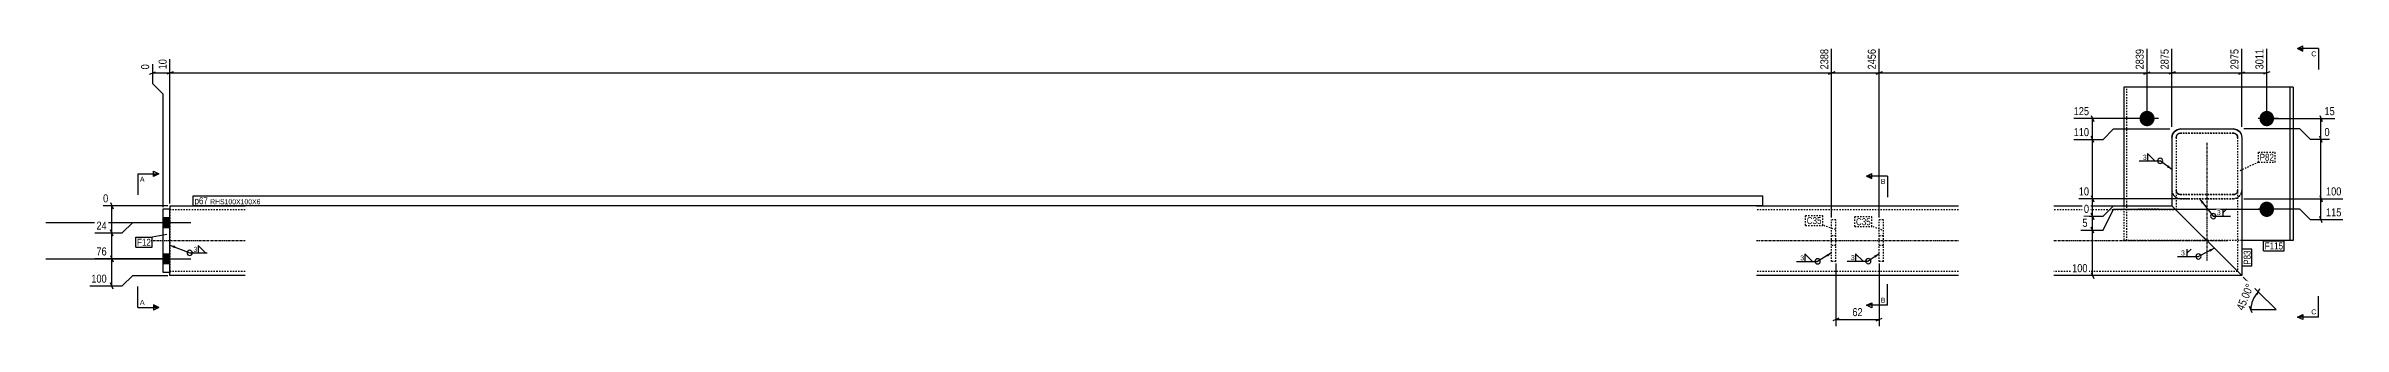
# Model space of a CAD drawing. Header units: millimetres. Extents: x 23 to 43451, y 3 to 765.
# Drawn here: x 34473 to 37760, y 7 to 409 of the extents above; entities that cross this region are included whole.
import ezdxf

# ---------------------------------------------------------------- set-up
doc = ezdxf.new("R2010")
doc.units = ezdxf.units.MM
doc.linetypes.add('DXK_LINE_DOT2', pattern=[3.9198, 1.9599, -1.9599])
doc.linetypes.add('DXK_LINE_DOT3', pattern=[5.9187, 2.979, -0.9799, 0.9799, -0.9799])
for name, color, linetype in [('MÅLSÆTNING', 7, 'Continuous'), ('STÅL', 7, 'Continuous'), ('TEKST', 7, 'Continuous')]:
    doc.layers.add(name, color=color, linetype=linetype)
doc.styles.add('Arial', font='ARIAL.TTF', dxfattribs={"height": 0.2})
doc.styles.add('Arial Narrow', font='ARIALN.TTF', dxfattribs={"height": 0.2})

msp = doc.modelspace()

# ---------------------------------------------------------------- hatches: boundary and pattern name
at = {"layer": 'STÅL', "linetype": 'Continuous'}
for color, points in [(4, [(37490.4, 304.7), (37490.1, 302.4), (37489.4, 300.2), (37488.3, 298.2), (37486.8, 296.5), (37485, 295.1), (37482.9, 294.2), (37480.7, 293.7), (37478.4, 293.7), (37476.2, 294.2), (37474.1, 295.1), (37472.3, 296.5), (37470.8, 298.2), (37469.7, 300.2), (37469, 302.4), (37468.7, 304.7), (37469, 306.9), (37469.7, 309.1), (37470.8, 311.1), (37472.3, 312.8), (37474.1, 314.2), (37476.2, 315.1), (37478.4, 315.6), (37480.7, 315.6), (37482.9, 315.1), (37485, 314.2), (37486.8, 312.8), (37488.3, 311.1), (37489.4, 309.1), (37490.1, 306.9)]), (4, [(37661.4, 304.7), (37661.1, 302.4), (37660.4, 300.2), (37659.4, 298.2), (37657.9, 296.5), (37656.1, 295.1), (37654.1, 294.2), (37652, 293.7), (37649.8, 293.7), (37647.6, 294.2), (37645.6, 295.1), (37643.9, 296.5), (37642.4, 298.2), (37641.3, 300.2), (37640.6, 302.4), (37640.4, 304.7), (37640.6, 306.9), (37641.3, 309.1), (37642.4, 311.1), (37643.9, 312.8), (37645.6, 314.2), (37647.6, 315.1), (37649.8, 315.6), (37652, 315.6), (37654.1, 315.1), (37656.1, 314.2), (37657.9, 312.8), (37659.4, 311.1), (37660.4, 309.1), (37661.1, 306.9)]), (4, [(37661.4, 174.7), (37661.1, 172.4), (37660.4, 170.2), (37659.4, 168.2), (37657.9, 166.5), (37656.1, 165.1), (37654.1, 164.2), (37652, 163.7), (37649.8, 163.7), (37647.6, 164.2), (37645.6, 165.1), (37643.9, 166.5), (37642.4, 168.2), (37641.3, 170.2), (37640.6, 172.4), (37640.4, 174.7), (37640.6, 176.9), (37641.3, 179.1), (37642.4, 181.1), (37643.9, 182.8), (37645.6, 184.2), (37647.6, 185.1), (37649.8, 185.6), (37652, 185.6), (37654.1, 185.1), (37656.1, 184.2), (37657.9, 182.8), (37659.4, 181.1), (37660.4, 179.1), (37661.1, 176.9)]), (96, [(34640.2, 162.7), (34640.2, 148.7), (34650.2, 148.7), (34650.2, 162.7)]), (96, [(34640.2, 162.7), (34640.2, 148.7), (34650.2, 148.7), (34650.2, 162.7)]), (96, [(34640.2, 110.7), (34640.2, 96.7), (34650.2, 96.7), (34650.2, 110.7)]), (96, [(34640.2, 110.7), (34640.2, 96.7), (34650.2, 96.7), (34650.2, 110.7)])]:
    msp.add_hatch(color=color, dxfattribs=at).paths.add_polyline_path(points)
at = {"layer": 'TEKST', "linetype": 'Continuous'}
for points in [[(37510.2, 237.7), (37515.2, 231.8), (37508, 234.7)], [(37557.9, 182.6), (37554.7, 189.7), (37560.8, 184.9)], [(34656.5, 118.7), (34650.2, 123.1), (34657.9, 122.2)], [(37020.8, 109.8), (37028.2, 112), (37022.7, 106.5)], [(37089, 108.3), (37096.2, 111), (37091.1, 105.2)], [(37568.5, 117.1), (37576, 118.8), (37570.2, 113.7)]]:
    msp.add_hatch(color=3, dxfattribs=at).paths.add_polyline_path(points)

# ---------------------------------------------------------------- linework, layer by layer
at = {"layer": 'MÅLSÆTNING', "color": 7, "linetype": 'Continuous'}
for p, q in [((37028.2, 162.7), (37028.2, 404.3)), ((37028.2, 162.7), (37028.2, 404.3)), ((37096.2, 162.7), (37096.2, 404.3)), ((37096.2, 162.7), (37096.2, 404.3)), ((37479.5, 307.7), (37479.5, 404.3)), ((37479.5, 307.7), (37479.5, 404.3)), ((37515.2, 292.7), (37515.2, 404.3)), ((37515.2, 292.7), (37515.2, 404.3)), ((37615.2, 292.7), (37615.2, 404.3)), ((37615.2, 292.7), (37615.2, 404.3)), ((37650.9, 307.7), (37650.9, 404.3)), ((34620.7, 368.2), (34629.7, 371.8)), ((34625.2, 382.4), (34625.2, 355)), ((34625.2, 370), (34650.2, 370)), ((34654.7, 371.8), (34645.7, 368.2)), ((34650.2, 182.7), (34650.2, 389.7)), ((37032.7, 371.8), (37023.7, 368.2)), ((37023.7, 368.2), (37032.7, 371.8)), ((37028.2, 370), (37096.2, 370)), ((37100.7, 371.8), (37091.7, 368.2)), ((37091.7, 368.2), (37100.7, 371.8)), ((37096.2, 370), (37479.5, 370)), ((37475, 368.2), (37484, 371.8)), ((37479.5, 370), (37515.2, 370)), ((37519.7, 371.8), (37510.7, 368.2)), ((37519.7, 371.8), (37510.7, 368.2)), ((37515.2, 370), (37615.2, 370)), ((37610.7, 368.2), (37619.7, 371.8)), ((37615.2, 370), (37650.9, 370)), ((37655.4, 371.8), (37646.4, 368.2)), ((34625.2, 355), (34640.2, 340)), ((34640.2, 340), (34640.2, 177.7)), ((37478.5, 304.7), (37374.6, 304.7)), ((37399.8, 309.2), (37403.4, 300.2)), ((37401.6, 274.7), (37401.6, 304.7)), ((37374.6, 274.7), (37416.6, 274.7)), ((37374.6, 274.7), (37416.6, 274.7)), ((37403.4, 270.2), (37399.8, 279.2)), ((37403.4, 270.2), (37399.8, 279.2)), ((37416.6, 274.7), (37431.6, 289.7)), ((37416.6, 274.7), (37431.6, 289.7)), ((37431.6, 289.7), (37512.2, 289.7)), ((37431.6, 289.7), (37512.2, 289.7)), ((37698.4, 289.7), (37618.2, 289.7)), ((37698.4, 289.7), (37618.2, 289.7)), ((37713.4, 274.7), (37698.4, 289.7)), ((37713.4, 274.7), (37698.4, 289.7)), ((37740.8, 274.7), (37713.4, 274.7)), ((37730.2, 270.2), (37726.6, 279.2)), ((37728.4, 189.7), (37728.4, 274.7)), ((34647.2, 179.7), (34554.5, 179.7)), ((34565.1, 184.2), (34568.7, 175.2)), ((34566.9, 140.7), (34566.9, 179.7)), ((37541, 189.7), (37381.9, 189.7)), ((37389.2, 164.7), (37416.6, 164.7)), ((37389.2, 164.7), (37416.6, 164.7)), ((37399.8, 194.2), (37403.4, 185.2)), ((37403.4, 160.2), (37399.8, 169.2)), ((37399.8, 169.2), (37403.4, 160.2)), ((37401.6, 164.7), (37401.6, 189.7)), ((37401.6, 144.7), (37401.6, 164.7)), ((37416.6, 164.7), (37431.6, 179.7)), ((37416.6, 164.7), (37431.6, 179.7)), ((37416.6, 144.7), (37431.6, 174.7)), ((37416.6, 144.7), (37431.6, 174.7)), ((37431.6, 179.7), (37437.8, 179.7)), ((37431.6, 179.7), (37437.8, 179.7)), ((37431.6, 174.7), (37649.9, 174.7)), ((37431.6, 174.7), (37649.9, 174.7)), ((37618.2, 189.7), (37759.8, 189.7)), ((37618.2, 189.7), (37759.8, 189.7)), ((37698.4, 174.7), (37653.9, 174.7)), ((37713.4, 159.7), (37698.4, 174.7)), ((37726.6, 194.2), (37730.2, 185.2)), ((37726.6, 194.2), (37730.2, 185.2)), ((37728.4, 159.7), (37728.4, 189.7)), ((34542.9, 140.7), (34581.9, 140.7)), ((34542.9, 140.7), (34581.9, 140.7)), ((34581.9, 140.7), (34596.9, 155.7)), ((34581.9, 140.7), (34596.9, 155.7)), ((34596.9, 155.7), (34647.2, 155.7)), ((34596.9, 155.7), (34647.2, 155.7)), ((37384.8, 144.7), (37416.6, 144.7)), ((37384.8, 144.7), (37416.6, 144.7)), ((37403.4, 140.2), (37399.8, 149.2)), ((37403.4, 140.2), (37399.8, 149.2)), ((37401.6, 79.7), (37401.6, 144.7)), ((37759.8, 159.7), (37713.4, 159.7)), ((37730.2, 155.2), (37726.6, 164.2)), ((34647.2, 103.7), (34542.9, 103.7)), ((34565.1, 108.2), (34568.7, 99.2)), ((34566.9, 64.7), (34566.9, 103.7)), ((34568.7, 60.2), (34565.1, 69.2)), ((34581.9, 64.7), (34596.9, 79.7)), ((34596.9, 79.7), (34647.2, 79.7)), ((37034.2, 96.7), (37034.2, 7.2)), ((37096.2, 96.7), (37096.2, 7.2)), ((37437.8, 79.7), (37370.2, 79.7)), ((37399.8, 84.2), (37403.4, 75.2)), ((37617.3, 77.5), (37638.6, 56.2)), ((34535.5, 64.7), (34581.9, 64.7)), ((37629.9, 26.3), (37626.3, 35.3)), ((37640.5, 60.7), (37636.7, 51.8)), ((37638.6, 56.2), (37664.1, 30.8)), ((37038.7, 18.6), (37029.7, 15)), ((37034.2, 16.8), (37096.2, 16.8)), ((37091.7, 15), (37100.7, 18.6)), ((37628.1, 30.8), (37664.1, 30.8))]:
    msp.add_line(p, q, dxfattribs=at)
msp.add_arc((37664.1, 30.8), 36, 134.9985, 179.9969, dxfattribs=at)
at = {"layer": 'STÅL', "color": 2, "linetype": 'Continuous'}
for p, q in [((37688.8, 349.7), (37446.2, 349.7)), ((37446.2, 349.7), (37446.2, 179.7)), ((37684.2, 129.7), (37684.2, 349.7)), ((37688.8, 349.7), (37688.8, 129.7)), ((37515.2, 277.7), (37516.1, 282.3)), ((37516.1, 282.2), (37515.2, 277.7)), ((37515.2, 277.7), (37515.2, 179.7)), ((37516.1, 282.3), (37518.7, 286.1)), ((37518.7, 286.1), (37516.1, 282.2)), ((37518.7, 286.1), (37522.6, 288.7)), ((37522.6, 288.7), (37518.7, 286.1)), ((37522.6, 288.7), (37527.2, 289.7)), ((37527.2, 289.7), (37522.6, 288.7)), ((37527.2, 289.7), (37603.2, 289.7)), ((37527.2, 289.7), (37603.2, 289.7)), ((37603.2, 289.7), (37607.8, 288.7)), ((37607.8, 288.7), (37603.2, 289.7)), ((37607.8, 288.7), (37611.7, 286.1)), ((37611.7, 286.1), (37607.8, 288.7)), ((37611.7, 286.1), (37614.3, 282.2)), ((37611.7, 286.1), (37614.3, 282.2)), ((37614.3, 282.2), (37615.2, 277.7)), ((37614.3, 282.2), (37615.2, 277.7)), ((37615.2, 277.7), (37615.2, 79.7)), ((34650.2, 174.7), (34640.2, 174.7)), ((34640.2, 174.7), (34640.2, 84.7)), ((34650.2, 179.7), (34757.7, 179.7)), ((34650.2, 179.7), (34650.2, 174.7)), ((34650.2, 84.7), (34650.2, 174.7)), ((36920.7, 179.7), (37209.7, 179.7)), ((37346.2, 179.7), (37515.2, 179.7)), ((37603.2, 91.7), (37515.2, 179.7)), ((37515.2, 179.7), (37615.2, 79.7)), ((37688.8, 129.7), (37615.2, 129.7)), ((34640.2, 84.7), (34650.2, 84.7)), ((34650.2, 80.6), (34650.2, 84.7)), ((34650.2, 79.7), (34650.2, 80.6)), ((34757.7, 79.7), (34650.2, 79.7)), ((37209.7, 79.7), (36920.7, 79.7)), ((37615.2, 79.7), (37346.2, 79.7)), ((37615.2, 79.7), (37603.2, 91.7))]:
    msp.add_line(p, q, dxfattribs=at)
at = {"layer": 'STÅL', "color": 7, "linetype": 'DXK_LINE_DOT2'}
for p, q in [((37450.8, 129.7), (37450.8, 349.7)), ((37515.2, 277.7), (37515.2, 201.7)), ((37521.7, 280), (37521.2, 277.7)), ((37521.2, 277.7), (37521.7, 280)), ((37521.2, 277.7), (37521.2, 173.7)), ((37521.2, 277.7), (37521.2, 201.7)), ((37523, 281.9), (37521.7, 280)), ((37521.7, 280), (37523, 281.9)), ((37524.9, 283.2), (37523, 281.9)), ((37523, 281.9), (37524.9, 283.2)), ((37527.2, 283.7), (37524.9, 283.2)), ((37524.9, 283.2), (37527.2, 283.7)), ((37527.2, 289.7), (37527.2, 289.7)), ((37527.2, 289.7), (37527.2, 289.7)), ((37527.2, 283.7), (37603.2, 283.7)), ((37603.2, 283.7), (37527.2, 283.7)), ((37605.5, 283.2), (37603.2, 283.7)), ((37603.2, 283.7), (37605.5, 283.2)), ((37607.5, 281.9), (37605.5, 283.2)), ((37605.5, 283.2), (37607.5, 281.9)), ((37608.8, 280), (37607.5, 281.9)), ((37607.5, 281.9), (37608.8, 280)), ((37609.2, 277.7), (37608.8, 280)), ((37608.8, 280), (37609.2, 277.7)), ((37609.2, 277.7), (37609.2, 85.7)), ((37609.2, 277.7), (37609.2, 201.7)), ((37614.3, 282.2), (37614.3, 282.2)), ((37615.2, 277.7), (37615.2, 201.7)), ((37516.1, 197.1), (37515.2, 201.7)), ((37515.2, 201.7), (37516.1, 197.1)), ((37521.2, 201.7), (37521.7, 199.4)), ((37521.7, 199.4), (37521.2, 201.7)), ((37521.7, 199.4), (37523, 197.4)), ((37523, 197.4), (37521.7, 199.4)), ((37523, 197.4), (37524.9, 196.1)), ((37524.9, 196.1), (37523, 197.4)), ((37605.5, 196.1), (37607.5, 197.4)), ((37607.5, 197.4), (37605.5, 196.1)), ((37607.5, 197.4), (37607.8, 197.9)), ((37607.8, 197.9), (37607.5, 197.4)), ((37607.8, 197.9), (37608.8, 199.4)), ((37607.8, 197.9), (37608.8, 199.4)), ((37608.8, 199.4), (37609.2, 201.7)), ((37609.2, 201.7), (37608.8, 199.4)), ((37615.2, 201.7), (37614.3, 197.1)), ((37614.3, 197.1), (37615.2, 201.7)), ((34650.2, 174.7), (34650.2, 86.1)), ((34757.7, 173.7), (34650.2, 173.7)), ((37209.7, 173.7), (36920.7, 173.7)), ((37521.2, 173.7), (37346.2, 173.7)), ((37446.2, 179.7), (37446.2, 129.7)), ((37518.7, 193.2), (37516.1, 197.1)), ((37516.1, 197.1), (37518.7, 193.2)), ((37522.6, 190.6), (37518.7, 193.2)), ((37518.7, 193.2), (37522.6, 190.6)), ((37521.7, 173.2), (37521.2, 173.7)), ((37527.2, 189.7), (37522.6, 190.6)), ((37522.6, 190.6), (37527.2, 189.7)), ((37524.9, 196.1), (37527.2, 195.7)), ((37527.2, 195.7), (37524.9, 196.1)), ((37527.2, 195.7), (37603.2, 195.7)), ((37603.2, 195.7), (37527.2, 195.7)), ((37527.2, 189.7), (37603.2, 189.7)), ((37603.2, 189.7), (37527.2, 189.7)), ((37603.2, 195.7), (37605.5, 196.1)), ((37605.5, 196.1), (37603.2, 195.7)), ((37607.8, 190.6), (37603.2, 189.7)), ((37603.2, 189.7), (37607.8, 190.6)), ((37611.7, 193.2), (37607.8, 190.6)), ((37607.8, 190.6), (37611.7, 193.2)), ((37614.3, 197.1), (37611.7, 193.2)), ((37611.7, 193.2), (37614.3, 197.1)), ((37034.2, 159.7), (37028.2, 159.7)), ((37028.2, 99.7), (37028.2, 159.7)), ((37034.2, 99.7), (37034.2, 159.7)), ((37102.2, 159.7), (37096.2, 159.7)), ((37096.2, 99.7), (37096.2, 159.7)), ((37102.2, 99.7), (37102.2, 159.7)), ((37034.2, 99.7), (37028.2, 99.7)), ((37102.2, 99.7), (37096.2, 99.7)), ((37615.2, 129.7), (37446.2, 129.7)), ((34650.2, 85.7), (34650.2, 86.1)), ((34757.7, 85.7), (34650.2, 85.7)), ((34650.2, 85.7), (34650.2, 83.2)), ((37209.7, 85.7), (36920.7, 85.7)), ((37609.2, 85.7), (37346.2, 85.7)), ((37614.3, 80.6), (37603.2, 91.7))]:
    msp.add_line(p, q, dxfattribs=at)
at = {"layer": 'STÅL', "color": 4, "linetype": 'Continuous'}
for p, q in [((37495.8, 304.7), (37467.3, 304.7)), ((37667.1, 304.7), (37638.6, 304.7)), ((37667.1, 174.7), (37638.6, 174.7))]:
    msp.add_line(p, q, dxfattribs=at)
at = {"layer": 'STÅL', "color": 7, "linetype": 'DXK_LINE_DOT3'}
for p, q in [((37565.2, 269.7), (37565.2, 99.7)), ((37565.2, 239.7), (37565.2, 239.7)), ((34620.2, 129.7), (34757.7, 129.7)), ((36920.7, 129.7), (37209.7, 129.7)), ((37346.2, 129.7), (37595.2, 129.7))]:
    msp.add_line(p, q, dxfattribs=at)
at = {"layer": 'STÅL', "color": 4, "linetype": 'DXK_LINE_DOT2'}
msp.add_line((37495.8, 174.7), (37467.3, 174.7), dxfattribs=at)
at = {"layer": 'STÅL', "color": 96, "linetype": 'Continuous'}
for p, q in [((34472.7, 155.7), (34680.2, 155.7)), ((34472.7, 155.7), (34680.2, 155.7)), ((34640.2, 162.7), (34650.2, 162.7)), ((34640.2, 162.7), (34650.2, 162.7)), ((34640.2, 148.7), (34650.2, 148.7)), ((34640.2, 148.7), (34650.2, 148.7)), ((34472.7, 103.7), (34680.2, 103.7)), ((34472.7, 103.7), (34680.2, 103.7)), ((34640.2, 110.7), (34650.2, 110.7)), ((34640.2, 110.7), (34650.2, 110.7)), ((34640.2, 96.7), (34650.2, 96.7)), ((34640.2, 96.7), (34650.2, 96.7))]:
    msp.add_line(p, q, dxfattribs=at)
at = {"layer": 'STÅL', "color": 96, "linetype": 'DXK_LINE_DOT2'}
for p, q in [((37034.2, 136.7), (37028.2, 136.7)), ((37102.2, 136.7), (37096.2, 136.7)), ((37034.2, 122.7), (37028.2, 122.7)), ((37102.2, 122.7), (37096.2, 122.7))]:
    msp.add_line(p, q, dxfattribs=at)
at = {"layer": 'TEKST', "color": 3, "linetype": 'Continuous'}
for p, q in [((37515.2, 231.8), (37498.3, 244)), ((37028.2, 112), (37008.1, 100)), ((37096.2, 111), (37080.6, 100.3)), ((37576, 118.8), (37553.1, 107))]:
    msp.add_line(p, q, dxfattribs=at)
for centre in [(37498.3, 244), (37008.1, 100), (37080.6, 100.3), (37553.1, 107)]:
    msp.add_arc(centre, 3.75, 270, 90, dxfattribs=at)

# ---------------------------------------------------------------- wipeouts: each hides what was drawn before it
at = {"color": 0, "linetype": 'Continuous'}
for points in [[(37721.8, 393.8), (37721.8, 401.3), (37714.6, 401.3), (37714.6, 393.8)], [(34613.9, 214.1), (34613.9, 221.6), (34607.2, 221.6), (34607.2, 214.1)], [(34613.9, 37.7), (34613.9, 45.2), (34607.2, 45.2), (34607.2, 37.7)], [(37721.8, 24), (37721.8, 31.5), (37714.6, 31.5), (37714.6, 24)]]:
    msp.add_wipeout(points, dxfattribs=at).dxf.layer = 'TEKST'
at = {"color": 0}
for points in [[(37478.7, 244.9), (37478.7, 253.6), (37472.9, 253.6), (37472.9, 244.9)], [(37661.2, 244.1), (37661.2, 254.6), (37640.7, 254.6), (37640.7, 244.1)]]:
    msp.add_wipeout(points, dxfattribs=at).dxf.layer = 'TEKST'

# ---------------------------------------------------------------- next in the draw order: hatches: boundary and pattern name
at = {"layer": 'TEKST', "linetype": 'Continuous'}
for points in [[(37702.3, 405), (37702.3, 401.3), (37694.8, 405)], [(34626.7, 221.6), (34626.7, 225.3), (34634.2, 225.3)], [(34626.7, 34), (34626.7, 37.7), (34634.2, 34)], [(37702.3, 24), (37702.3, 20.2), (37694.8, 20.2)]]:
    msp.add_hatch(color=30, dxfattribs=at).paths.add_polyline_path(points)

# ---------------------------------------------------------------- next in the draw order: linework, layer by layer
at = {"layer": 'TEKST', "color": 30, "linetype": 'Continuous'}
for p, q in [((37694.8, 405), (37702.3, 408.8)), ((37694.8, 405), (37702.3, 401.3)), ((37702.3, 401.3), (37702.3, 408.8)), ((34626.7, 221.6), (34626.7, 229.1)), ((34626.7, 229.1), (34634.2, 225.3)), ((34634.2, 225.3), (34626.7, 221.6)), ((34634.2, 34), (34626.7, 37.7)), ((34626.7, 37.7), (34626.7, 30.2)), ((34634.2, 34), (34626.7, 30.2)), ((37694.8, 20.2), (37702.3, 24)), ((37702.3, 16.5), (37694.8, 20.2)), ((37702.3, 24), (37702.3, 16.5))]:
    msp.add_line(p, q, dxfattribs=at)
at = {"layer": 'TEKST', "color": 7, "linetype": 'Continuous'}
for p, q in [((37724.8, 405), (37694.8, 405)), ((37724.8, 405), (37724.8, 375)), ((34604.2, 225.3), (34604.2, 195.3)), ((34604.2, 225.3), (34634.2, 225.3)), ((34604.2, 34), (34604.2, 64)), ((34604.2, 34), (34634.2, 34)), ((37724.8, 20.2), (37724.8, 50.2)), ((37724.8, 20.2), (37694.8, 20.2))]:
    msp.add_line(p, q, dxfattribs=at)
at = {"layer": 'TEKST', "color": 3, "linetype": 'Continuous'}
for p, q in [((37468.2, 244), (37498.3, 244)), ((37490.9, 244), (37480.2, 254.7)), ((37480.2, 254.7), (37480.2, 244)), ((37480.2, 244), (37490.9, 244))]:
    msp.add_line(p, q, dxfattribs=at)
msp.add_arc((37498.3, 244), 3.75, 90, 270, dxfattribs=at)

# ---------------------------------------------------------------- next in the draw order: texts
at = {"layer": 'TEKST', "color": 3, "linetype": 'Continuous', "style": 'Arial'}
for s, p in [('C', (37714.6, 393.8)), ('A', (34607.2, 214.1)), ('A', (34607.2, 37.7)), ('C', (37714.6, 24))]:
    msp.add_text(s, height=7.16, dxfattribs=at).set_placement(p)
at = {"layer": 'TEKST', "color": 3, "style": 'Arial Narrow'}
msp.add_text('3', height=7.16, dxfattribs=at).set_placement((37473.5, 245.5))

# ---------------------------------------------------------------- next in the draw order: wipeouts: each hides what was drawn before it
at = {"color": 0, "linetype": 'Continuous'}
for points, layer in [([(37093.8, 406.7), (37077, 406.7), (37077, 372.7), (37093.8, 372.7)], 'MÅLSÆTNING'), ([(37512.8, 406.7), (37496, 406.7), (37496, 372.7), (37512.8, 372.7)], 'MÅLSÆTNING'), ([(37648.5, 406.7), (37631.7, 406.7), (37631.7, 372.7), (37648.5, 372.7)], 'MÅLSÆTNING'), ([(34647.8, 392.1), (34631, 392.1), (34631, 372.7), (34647.8, 372.7)], 'MÅLSÆTNING'), ([(37398.9, 307.1), (37398.9, 323.9), (37372.2, 323.9), (37372.2, 307.1)], 'MÅLSÆTNING'), ([(37743.2, 277.1), (37743.2, 293.9), (37731.1, 293.9), (37731.1, 277.1)], 'MÅLSÆTNING'), ([(34564.2, 182.1), (34564.2, 198.9), (34552.1, 198.9), (34552.1, 182.1)], 'MÅLSÆTNING'), ([(37398.9, 192.1), (37398.9, 208.9), (37379.5, 208.9), (37379.5, 192.1)], 'MÅLSÆTNING'), ([(37760, 192.1), (37760, 208.9), (37733.3, 208.9), (37733.3, 192.1)], 'MÅLSÆTNING'), ([(34562.1, 106.1), (34562.1, 122.9), (34542.6, 122.9), (34542.6, 106.1)], 'MÅLSÆTNING'), ([(37396.7, 82.1), (37396.7, 98.9), (37370, 98.9), (37370, 82.1)], 'MÅLSÆTNING'), ([(34562.1, 67.1), (34562.1, 83.9), (34535.3, 83.9), (34535.3, 67.1)], 'MÅLSÆTNING'), ([(37105.2, 211), (37105.2, 218.5), (37098.5, 218.5), (37098.5, 211)], 'TEKST'), ([(37105.2, 40.8), (37105.2, 48.3), (37098.5, 48.3), (37098.5, 40.8)], 'TEKST')]:
    msp.add_wipeout(points, dxfattribs=at).dxf.layer = layer
at = {"color": 0}
for points, layer in [([(37635.7, 66.4), (37620.2, 72.8), (37603.3, 32.1), (37618.8, 25.7)], 'MÅLSÆTNING'), ([(37074.9, 19.1), (37074.9, 35.8), (37055.5, 35.8), (37055.5, 19.1)], 'MÅLSÆTNING'), ([(37661.2, 244.1), (37661.2, 254.6), (37640.7, 254.6), (37640.7, 244.1)], 'TEKST'), ([(34704.5, 181.8), (34704.5, 192.3), (34685.3, 192.3), (34685.3, 181.8)], 'TEKST'), ([(37584.6, 165.7), (37584.6, 174.4), (37578.8, 174.4), (37578.8, 165.7)], 'TEKST'), ([(34622.9, 122.3), (34622.9, 132.8), (34603.1, 132.8), (34603.1, 122.3)], 'TEKST'), ([(37013.7, 153.4), (37013.7, 163.9), (36992.6, 163.9), (36992.6, 153.4)], 'TEKST'), ([(37084.1, 151.8), (37084.1, 162.3), (37063, 162.3), (37063, 151.8)], 'TEKST'), ([(34688.9, 113), (34688.9, 121.7), (34683.2, 121.7), (34683.2, 113)], 'TEKST'), ([(36988.4, 100.9), (36988.4, 109.6), (36982.7, 109.6), (36982.7, 100.9)], 'TEKST'), ([(37061, 101.2), (37061, 109.9), (37055.2, 109.9), (37055.2, 101.2)], 'TEKST'), ([(37533.4, 107.9), (37533.4, 116.6), (37527.6, 116.6), (37527.6, 107.9)], 'TEKST'), ([(37627.8, 115.6), (37617.3, 115.6), (37617.3, 95.1), (37627.8, 95.1)], 'TEKST'), ([(37674.2, 117.1), (37674.2, 127.6), (37648, 127.6), (37648, 117.1)], 'TEKST')]:
    msp.add_wipeout(points, dxfattribs=at).dxf.layer = layer

# ---------------------------------------------------------------- next in the draw order: hatches: boundary and pattern name
at = {"layer": 'TEKST', "linetype": 'Continuous'}
for points in [[(37085.7, 222.2), (37085.7, 218.5), (37078.2, 222.2)], [(37085.7, 40.8), (37085.7, 37.1), (37078.2, 37.1)]]:
    msp.add_hatch(color=30, dxfattribs=at).paths.add_polyline_path(points)

# ---------------------------------------------------------------- next in the draw order: linework, layer by layer
at = {"layer": 'MÅLSÆTNING', "color": 7, "linetype": 'Continuous'}
for p, q in [((34654.7, 371.8), (34645.7, 368.2)), ((34650.2, 182.7), (34650.2, 389.7)), ((34650.2, 370), (37028.2, 370)), ((37475, 368.2), (37484, 371.8)), ((37610.7, 368.2), (37619.7, 371.8)), ((37653.9, 304.7), (37748.2, 304.7)), ((37726.6, 309.2), (37730.2, 300.2)), ((37728.4, 274.7), (37728.4, 304.7)), ((37740.8, 274.7), (37713.4, 274.7)), ((37730.2, 270.2), (37726.6, 279.2)), ((34568.7, 136.2), (34565.1, 145.2)), ((34568.7, 136.2), (34565.1, 145.2)), ((34566.9, 103.7), (34566.9, 140.7)), ((34647.2, 103.7), (34542.9, 103.7)), ((34565.1, 108.2), (34568.7, 99.2))]:
    msp.add_line(p, q, dxfattribs=at)
at = {"layer": 'TEKST', "color": 7, "linetype": 'DXK_LINE_DOT2'}
for p, q in [((37612.6, 230.3), (37638.9, 242.3)), ((37638.9, 256.4), (37663, 256.4)), ((37638.9, 242.3), (37638.9, 256.4)), ((37638.9, 242.3), (37663, 242.3)), ((37663, 242.3), (37663, 256.4))]:
    msp.add_line(p, q, dxfattribs=at)
at = {"layer": 'TEKST', "color": 30, "linetype": 'Continuous'}
for p, q in [((37078.2, 222.2), (37085.7, 226)), ((37078.2, 222.2), (37085.7, 218.5)), ((37085.7, 218.5), (37085.7, 226)), ((37078.2, 37.1), (37085.7, 40.8)), ((37085.7, 33.3), (37078.2, 37.1)), ((37085.7, 40.8), (37085.7, 33.3))]:
    msp.add_line(p, q, dxfattribs=at)
at = {"layer": 'TEKST', "color": 7, "linetype": 'Continuous'}
for p, q in [((37108.2, 222.2), (37078.2, 222.2)), ((37108.2, 222.2), (37108.2, 192.2)), ((37108.2, 37.1), (37108.2, 67.1)), ((37108.2, 37.1), (37078.2, 37.1))]:
    msp.add_line(p, q, dxfattribs=at)
at = {"layer": 'TEKST', "color": 3, "linetype": 'Continuous'}
for p, q in [((37554.7, 189.7), (37574.2, 164.8)), ((37574.2, 164.8), (37599, 164.8)), ((37588.3, 170.2), (37588.3, 175.5)), ((37588.3, 170.2), (37593.7, 175.5)), ((37588.3, 164.8), (37588.3, 170.2)), ((34650.2, 123.1), (34678.5, 112.1)), ((34678.5, 112.1), (34703.3, 112.1)), ((34701.2, 112.1), (34690.5, 122.8)), ((34690.5, 122.8), (34690.5, 112.1)), ((34690.5, 112.1), (34701.2, 112.1)), ((36978, 100), (37008.1, 100)), ((37000.7, 100), (36990, 110.7)), ((36990, 110.7), (36990, 100)), ((36990, 100), (37000.7, 100)), ((37050.6, 100.3), (37080.6, 100.3)), ((37073.2, 100.3), (37062.5, 111)), ((37062.5, 111), (37062.5, 100.3)), ((37062.5, 100.3), (37073.2, 100.3)), ((37523, 107), (37553.1, 107)), ((37537.1, 112.4), (37537.1, 117.7)), ((37537.1, 112.4), (37542.5, 117.7)), ((37537.1, 107), (37537.1, 112.4))]:
    msp.add_line(p, q, dxfattribs=at)
for centre, start, end in [((37574.2, 164.8), 90, 270), ((37574.2, 164.8), 270, 90), ((34678.5, 112.1), 90, 270), ((34678.5, 112.1), 270, 90), ((37008.1, 100), 90, 270), ((37080.6, 100.3), 90, 270), ((37553.1, 107), 90, 270)]:
    msp.add_arc(centre, 3.75, start, end, dxfattribs=at)

# ---------------------------------------------------------------- next in the draw order: texts
at = {"layer": 'MÅLSÆTNING', "color": 3, "linetype": 'Continuous', "style": 'Arial Narrow'}
for s, p in [('2456', (37091.4, 375.1)), ('2875', (37510.4, 375.1)), ('3011', (37646.1, 375.1))]:
    msp.add_text(s, height=11.45, rotation=90.0002, dxfattribs=at).set_placement(p)
for s, height, p in [('125', 11.45, (37374.6, 309.5)), ('0', 11.5, (37733.5, 279.5)), ('10', 11.45, (37381.9, 194.5)), ('0', 11.5, (34554.5, 184.5)), ('76', 11.45, (34545, 108.5)), ('100', 11.45, (34537.7, 69.5)), ('100', 11.45, (37372.4, 84.5))]:
    msp.add_text(s, height=height, dxfattribs=at).set_placement(p)
at = {"layer": 'MÅLSÆTNING', "color": 3, "style": 'Arial Narrow'}
msp.add_text('45.00°', height=11.45, rotation=67.5002, dxfattribs=at).set_placement((37617.5, 28.8))
msp.add_text('62', height=11.45, dxfattribs=at).set_placement((37057.9, 21.5))
at = {"layer": 'TEKST', "color": 3, "style": 'Arial Narrow'}
for s, height, p in [('P82', 10.02, (37640.7, 244.1)), ('3', 7.16, (37579.4, 166.3)), ('3', 7.16, (34683.8, 113.6)), ('3', 7.16, (36983.3, 101.5)), ('3', 7.16, (37055.8, 101.8)), ('3', 7.16, (37528.2, 108.5))]:
    msp.add_text(s, height=height, dxfattribs=at).set_placement(p)
at = {"layer": 'TEKST', "color": 3, "linetype": 'Continuous', "style": 'Arial'}
for p in [(37098.5, 211), (37098.5, 40.8)]:
    msp.add_text('B', height=7.16, dxfattribs=at).set_placement(p)

# ---------------------------------------------------------------- next in the draw order: wipeouts: each hides what was drawn before it
at = {"color": 0, "linetype": 'Continuous'}
for points in [[(34622.8, 384.8), (34606, 384.8), (34606, 372.7), (34622.8, 372.7)], [(37760, 162.1), (37760, 178.9), (37733.3, 178.9), (37733.3, 162.1)]]:
    msp.add_wipeout(points, dxfattribs=at).dxf.layer = 'MÅLSÆTNING'
at = {"color": 0}
for points in [[(34704.5, 181.8), (34704.5, 192.3), (34685.3, 192.3), (34685.3, 181.8)], [(34622.9, 122.3), (34622.9, 132.8), (34603.1, 132.8), (34603.1, 122.3)], [(37013.7, 153.4), (37013.7, 163.9), (36992.6, 163.9), (36992.6, 153.4)], [(37084.1, 151.8), (37084.1, 162.3), (37063, 162.3), (37063, 151.8)], [(37627.8, 115.6), (37617.3, 115.6), (37617.3, 95.1), (37627.8, 95.1)], [(37674.2, 117.1), (37674.2, 127.6), (37648, 127.6), (37648, 117.1)]]:
    msp.add_wipeout(points, dxfattribs=at).dxf.layer = 'TEKST'

# ---------------------------------------------------------------- next in the draw order: linework, layer by layer
at = {"layer": 'TEKST', "color": 7, "linetype": 'Continuous'}
for p, q in [((34683.5, 180), (34683.5, 194.1)), ((34601.3, 134.6), (34624.7, 134.6)), ((34601.3, 120.5), (34601.3, 134.6)), ((34645.6, 138.4), (34624.7, 134.6)), ((34624.7, 120.5), (34624.7, 134.6)), ((34601.3, 120.5), (34624.7, 120.5)), ((37615.5, 93.3), (37615.5, 117.4)), ((37629.6, 117.4), (37615.5, 117.4)), ((37629.6, 93.3), (37629.6, 117.4)), ((37646.2, 129.4), (37676, 129.4)), ((37646.2, 115.3), (37646.2, 129.4)), ((37646.2, 115.3), (37676, 115.3)), ((37676, 115.3), (37676, 129.4)), ((37629.6, 93.3), (37615.5, 93.3))]:
    msp.add_line(p, q, dxfattribs=at)
at = {"layer": 'TEKST', "color": 7, "linetype": 'DXK_LINE_DOT2'}
for p, q in [((36990.8, 165.7), (37015.5, 165.7)), ((36990.8, 151.6), (36990.8, 165.7)), ((37015.5, 151.6), (37015.5, 165.7)), ((36990.8, 151.6), (37015.5, 151.6)), ((37033.5, 145.6), (37015.5, 151.6)), ((37061.2, 164.1), (37085.9, 164.1)), ((37061.2, 150), (37061.2, 164.1)), ((37061.2, 150), (37085.9, 150)), ((37085.9, 150), (37085.9, 164.1)), ((37100.3, 144.8), (37085.9, 150))]:
    msp.add_line(p, q, dxfattribs=at)

# ---------------------------------------------------------------- next in the draw order: texts
at = {"layer": 'MÅLSÆTNING', "color": 3, "linetype": 'Continuous', "style": 'Arial Narrow'}
for s, height, p in [('0', 11.5, (34620.4, 375.1)), ('10', 11.45, (34645.4, 375.1))]:
    msp.add_text(s, height=height, rotation=90.0002, dxfattribs=at).set_placement(p)
for s, p in [('100', (37735.7, 194.5)), ('115', (37735.7, 164.5))]:
    msp.add_text(s, height=11.45, dxfattribs=at).set_placement(p)
at = {"layer": 'TEKST', "color": 3, "style": 'Arial Narrow'}
for s, p in [('F12', (34603.1, 122.3)), ('C35', (36992.6, 153.4)), ('C35', (37063, 151.8)), ('F115', (37648, 117.1))]:
    msp.add_text(s, height=10.02, dxfattribs=at).set_placement(p)
msp.add_text('P83', height=10.02, rotation=89.9945, dxfattribs=at).set_placement((37627.8, 95.1))

# ---------------------------------------------------------------- next in the draw order: wipeouts: each hides what was drawn before it
at = {"color": 0, "linetype": 'Continuous'}
for points in [[(37025.8, 406.7), (37009, 406.7), (37009, 372.7), (37025.8, 372.7)], [(37477.1, 406.7), (37460.3, 406.7), (37460.3, 372.7), (37477.1, 372.7)], [(37612.8, 406.7), (37596, 406.7), (37596, 372.7), (37612.8, 372.7)], [(37750.6, 307.1), (37750.6, 323.9), (37731.1, 323.9), (37731.1, 307.1)], [(37398.9, 167.1), (37398.9, 183.9), (37386.8, 183.9), (37386.8, 167.1)], [(34562.1, 143.1), (34562.1, 159.9), (34542.6, 159.9), (34542.6, 143.1)]]:
    msp.add_wipeout(points, dxfattribs=at).dxf.layer = 'MÅLSÆTNING'
at = {"color": 0}
msp.add_wipeout([(36928, 181.8), (36928, 189.3), (34707.7, 189.3), (34707.7, 181.8)], dxfattribs=at).dxf.layer = 'TEKST'

# ---------------------------------------------------------------- next in the draw order: linework, layer by layer
at = {"layer": 'MÅLSÆTNING', "color": 7, "linetype": 'Continuous'}
for p, q in [((37401.6, 189.7), (37401.6, 274.7)), ((37541, 189.7), (37381.9, 189.7)), ((37399.8, 194.2), (37403.4, 185.2))]:
    msp.add_line(p, q, dxfattribs=at)

# ---------------------------------------------------------------- next in the draw order: texts
at = {"layer": 'MÅLSÆTNING', "color": 3, "linetype": 'Continuous', "style": 'Arial Narrow'}
for s, p in [('2388', (37023.4, 375.1)), ('2839', (37474.7, 375.1)), ('2975', (37610.4, 375.1))]:
    msp.add_text(s, height=11.45, rotation=90.0002, dxfattribs=at).set_placement(p)
for s, height, p in [('15', 11.45, (37733.5, 309.5)), ('0', 11.5, (37389.2, 169.5)), ('24', 11.45, (34545, 145.5))]:
    msp.add_text(s, height=height, dxfattribs=at).set_placement(p)

# ---------------------------------------------------------------- next in the draw order: wipeouts: each hides what was drawn before it
at = {"color": 0}
msp.add_wipeout([(36928, 181.8), (36928, 189.3), (34707.7, 189.3), (34707.7, 181.8)], dxfattribs=at).dxf.layer = 'TEKST'

# ---------------------------------------------------------------- next in the draw order: linework, layer by layer
at = {"layer": 'TEKST', "color": 7, "linetype": 'Continuous'}
for p, q in [((34683.5, 194.1), (36929.8, 194.1)), ((34683.5, 180), (36929.8, 180)), ((36929.8, 180), (36929.8, 194.1))]:
    msp.add_line(p, q, dxfattribs=at)

# ---------------------------------------------------------------- next in the draw order: texts
at = {"layer": 'TEKST', "color": 3, "style": 'Arial Narrow'}
for s, height, p in [('p67', 10.02, (34685.3, 181.8)), ('RHS100X100X6', 7.158, (34707.7, 181.8))]:
    msp.add_text(s, height=height, dxfattribs=at).set_placement(p)

# ---------------------------------------------------------------- next in the draw order: wipeouts: each hides what was drawn before it
at = {"color": 0, "linetype": 'Continuous'}
for points in [[(37398.9, 277.1), (37398.9, 293.9), (37372.2, 293.9), (37372.2, 277.1)], [(37396.7, 147.1), (37396.7, 163.9), (37384.6, 163.9), (37384.6, 147.1)]]:
    msp.add_wipeout(points, dxfattribs=at).dxf.layer = 'MÅLSÆTNING'

# ---------------------------------------------------------------- next in the draw order: texts
at = {"layer": 'MÅLSÆTNING', "color": 3, "linetype": 'Continuous', "style": 'Arial Narrow'}
for s, height, p in [('110', 11.45, (37374.6, 279.5)), ('5', 11.5, (37387, 149.5))]:
    msp.add_text(s, height=height, dxfattribs=at).set_placement(p)

doc.saveas('drawing.dxf')
